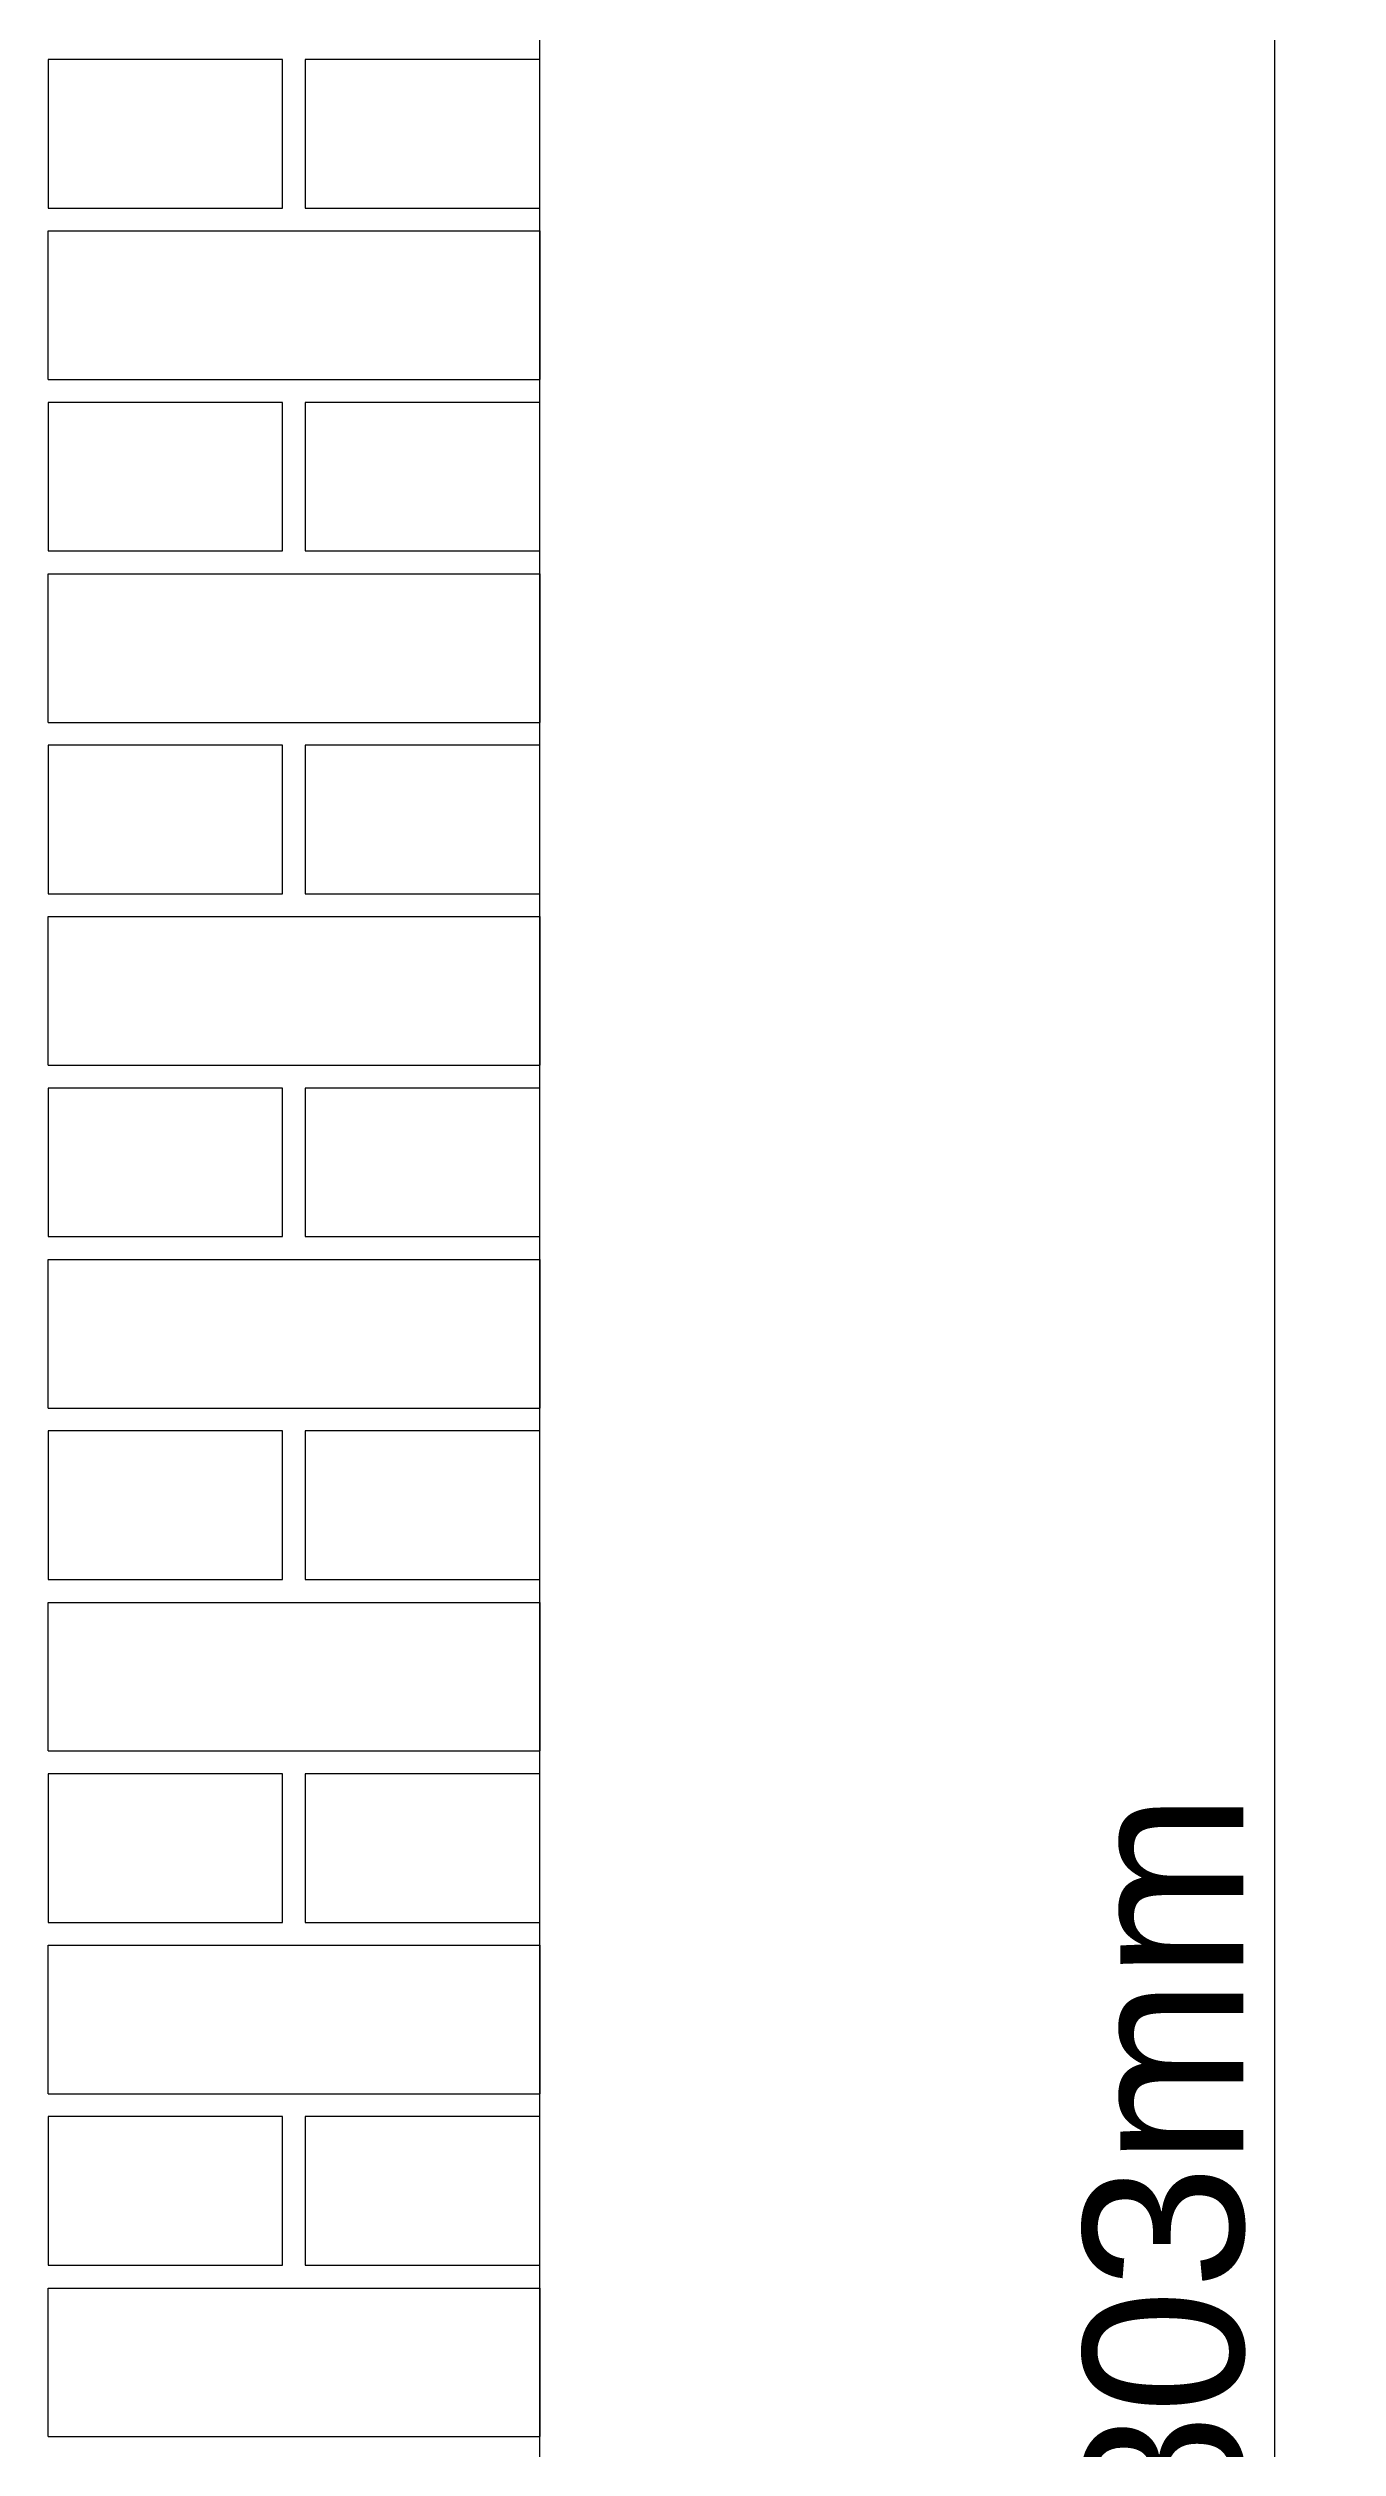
# Model space of a CAD drawing. Header units: millimetres. Extents: x -11841 to 102317, y -68819 to 40378.
# Drawn here: x 60518 to 61082, y 4018 to 5068 of the extents above; entities that cross this region are included whole.
import ezdxf

# ---------------------------------------------------------------- set-up
doc = ezdxf.new("R2010")
doc.units = ezdxf.units.MM
doc.styles.get("Standard").update_dxf_attribs({"font": 'Arial.ttf'})
doc.dimstyles.new('JRMStyle', dxfattribs={"dimtxt": 3.5, "dimasz": 2.5, "dimexe": 1.25, "dimexo": 0.625, "dimtad": 1, "dimdec": 0, "dimdsep": 46, "dimtxsty": 'Standard', "dimblk": 'ARCHTICK', "dimblk1": 'ARCHTICK', "dimblk2": 'ARCHTICK', "dimcen": 2.5, "dimadec": 0, "dimazin": 0, "dimtfac": 1, "dimtdec": 0, "dimtmove": 0, "dimatfit": 3, "dimldrblk": 'ARCHTICK', "dimfxl": 1, "dimarcsym": 0})

# ---------------------------------------------------------------- blocks, each defined once
blk = doc.blocks.new('_ArchTick')
at = {"color": 0, "linetype": 'ByBlock', "const_width": 0.15}
blk.add_lwpolyline([(-0.5, -0.5), (0.5, 0.5)], dxfattribs=at)
blk = doc.blocks.new('*D62')
at = {"color": 0, "lineweight": -2, "ltscale": 0.58, "transparency": 16777216}
for p, q in [((60745.8, 6015.8), (61079.7, 6015.8)), ((61054.7, 2212.8), (61054.7, 6015.8)), ((60745.8, 2212.8), (61079.7, 2212.8))]:
    blk.add_line(p, q, dxfattribs=at)
at = {"layer": 'Defpoints', "color": 0, "ltscale": 0.58, "transparency": 16777216}
for p in [(60733.3, 6015.8), (61054.7, 6015.8), (60733.3, 2212.8)]:
    blk.add_point(p, dxfattribs=at)
at = {"color": 0, "lineweight": -2, "ltscale": 0.58, "transparency": 16777216, "xscale": 50, "yscale": 50, "zscale": 50}
for p, rotation in [((61054.7, 6015.8), 90), ((61054.7, 2212.8), 270)]:
    blk.add_blockref('_ArchTick', p, dxfattribs=dict(at, rotation=rotation))
at = {"color": 0, "ltscale": 0.58, "transparency": 16777216, "insert": (61006.5, 4114.3), "char_height": 70, "attachment_point": 5, "rotation": 90}
blk.add_mtext('3803mm', dxfattribs=at)

msp = doc.modelspace()

# ---------------------------------------------------------------- linework, layer by layer
for p, q in [((60733.3, 2212.8), (60733.3, 5719.8)), ((60620.8, 5062.8), (60518.3, 5062.8)), ((60518.3, 5062.8), (60518.3, 4997.8)), ((60620.8, 4997.8), (60620.8, 5062.8)), ((60733.3, 5062.8), (60630.8, 5062.8)), ((60630.8, 5062.8), (60630.8, 4997.8)), ((60733.3, 4997.8), (60733.3, 5062.8)), ((60518.3, 4997.8), (60620.8, 4997.8)), ((60518.3, 4922.8), (60518.3, 4987.8)), ((60518.3, 4987.8), (60733.3, 4987.8)), ((60630.8, 4997.8), (60733.3, 4997.8)), ((60733.3, 4987.8), (60733.3, 4922.8)), ((60518.3, 4922.8), (60733.3, 4922.8)), ((60620.8, 4912.8), (60518.3, 4912.8)), ((60518.3, 4912.8), (60518.3, 4847.8)), ((60620.8, 4847.8), (60620.8, 4912.8)), ((60733.3, 4912.8), (60630.8, 4912.8)), ((60630.8, 4912.8), (60630.8, 4847.8)), ((60733.3, 4847.8), (60733.3, 4912.8)), ((60518.3, 4847.8), (60620.8, 4847.8)), ((60630.8, 4847.8), (60733.3, 4847.8)), ((60518.3, 4772.8), (60518.3, 4837.8)), ((60518.3, 4837.8), (60733.3, 4837.8)), ((60733.3, 4837.8), (60733.3, 4772.8)), ((60518.3, 4772.8), (60733.3, 4772.8)), ((60620.8, 4762.8), (60518.3, 4762.8)), ((60518.3, 4762.8), (60518.3, 4697.8)), ((60620.8, 4697.8), (60620.8, 4762.8)), ((60733.3, 4762.8), (60630.8, 4762.8)), ((60630.8, 4762.8), (60630.8, 4697.8)), ((60733.3, 4697.8), (60733.3, 4762.8)), ((60518.3, 4697.8), (60620.8, 4697.8)), ((60630.8, 4697.8), (60733.3, 4697.8)), ((60518.3, 4622.8), (60518.3, 4687.8)), ((60518.3, 4687.8), (60733.3, 4687.8)), ((60733.3, 4687.8), (60733.3, 4622.8)), ((60518.3, 4622.8), (60733.3, 4622.8)), ((60620.8, 4612.8), (60518.3, 4612.8)), ((60518.3, 4612.8), (60518.3, 4547.8)), ((60620.8, 4547.8), (60620.8, 4612.8)), ((60733.3, 4612.8), (60630.8, 4612.8)), ((60630.8, 4612.8), (60630.8, 4547.8)), ((60733.3, 4547.8), (60733.3, 4612.8)), ((60518.3, 4547.8), (60620.8, 4547.8)), ((60630.8, 4547.8), (60733.3, 4547.8)), ((60518.3, 4472.8), (60518.3, 4537.8)), ((60518.3, 4537.8), (60733.3, 4537.8)), ((60733.3, 4537.8), (60733.3, 4472.8)), ((60518.3, 4472.8), (60733.3, 4472.8)), ((60620.8, 4462.8), (60518.3, 4462.8)), ((60518.3, 4462.8), (60518.3, 4397.8)), ((60620.8, 4397.8), (60620.8, 4462.8)), ((60733.3, 4462.8), (60630.8, 4462.8)), ((60630.8, 4462.8), (60630.8, 4397.8)), ((60733.3, 4397.8), (60733.3, 4462.8)), ((60518.3, 4397.8), (60620.8, 4397.8)), ((60630.8, 4397.8), (60733.3, 4397.8)), ((60518.3, 4322.8), (60518.3, 4387.8)), ((60518.3, 4387.8), (60733.3, 4387.8)), ((60733.3, 4387.8), (60733.3, 4322.8)), ((60518.3, 4322.8), (60733.3, 4322.8)), ((60620.8, 4312.8), (60518.3, 4312.8)), ((60518.3, 4312.8), (60518.3, 4247.8)), ((60620.8, 4247.8), (60620.8, 4312.8)), ((60733.3, 4312.8), (60630.8, 4312.8)), ((60630.8, 4312.8), (60630.8, 4247.8)), ((60733.3, 4247.8), (60733.3, 4312.8)), ((60518.3, 4247.8), (60620.8, 4247.8)), ((60630.8, 4247.8), (60733.3, 4247.8)), ((60518.3, 4172.8), (60518.3, 4237.8)), ((60518.3, 4237.8), (60733.3, 4237.8)), ((60733.3, 4237.8), (60733.3, 4172.8)), ((60518.3, 4172.8), (60733.3, 4172.8)), ((60620.8, 4162.8), (60518.3, 4162.8)), ((60518.3, 4162.8), (60518.3, 4097.8)), ((60620.8, 4097.8), (60620.8, 4162.8)), ((60733.3, 4162.8), (60630.8, 4162.8)), ((60630.8, 4162.8), (60630.8, 4097.8)), ((60733.3, 4097.8), (60733.3, 4162.8)), ((60518.3, 4097.8), (60620.8, 4097.8)), ((60630.8, 4097.8), (60733.3, 4097.8)), ((60518.3, 4022.8), (60518.3, 4087.8)), ((60518.3, 4087.8), (60733.3, 4087.8)), ((60733.3, 4087.8), (60733.3, 4022.8)), ((60518.3, 4022.8), (60733.3, 4022.8))]:
    msp.add_line(p, q)

# ---------------------------------------------------------------- dimensions: what is measured, and where the dimension line sits
at = {"ltscale": 0.58}
dim = msp.add_linear_dim(base=(61054.7, 6015.8), p1=(60733.3, 2212.8), p2=(60733.3, 6015.8), angle=90, dimstyle='JRMStyle', override={"dimpost": 'mm'}, dxfattribs=at)
dim.commit()
dim.dimension.update_dxf_attribs({"geometry": '*D62', "text_midpoint": (61006.5, 4114.3)})

doc.saveas('drawing.dxf')
